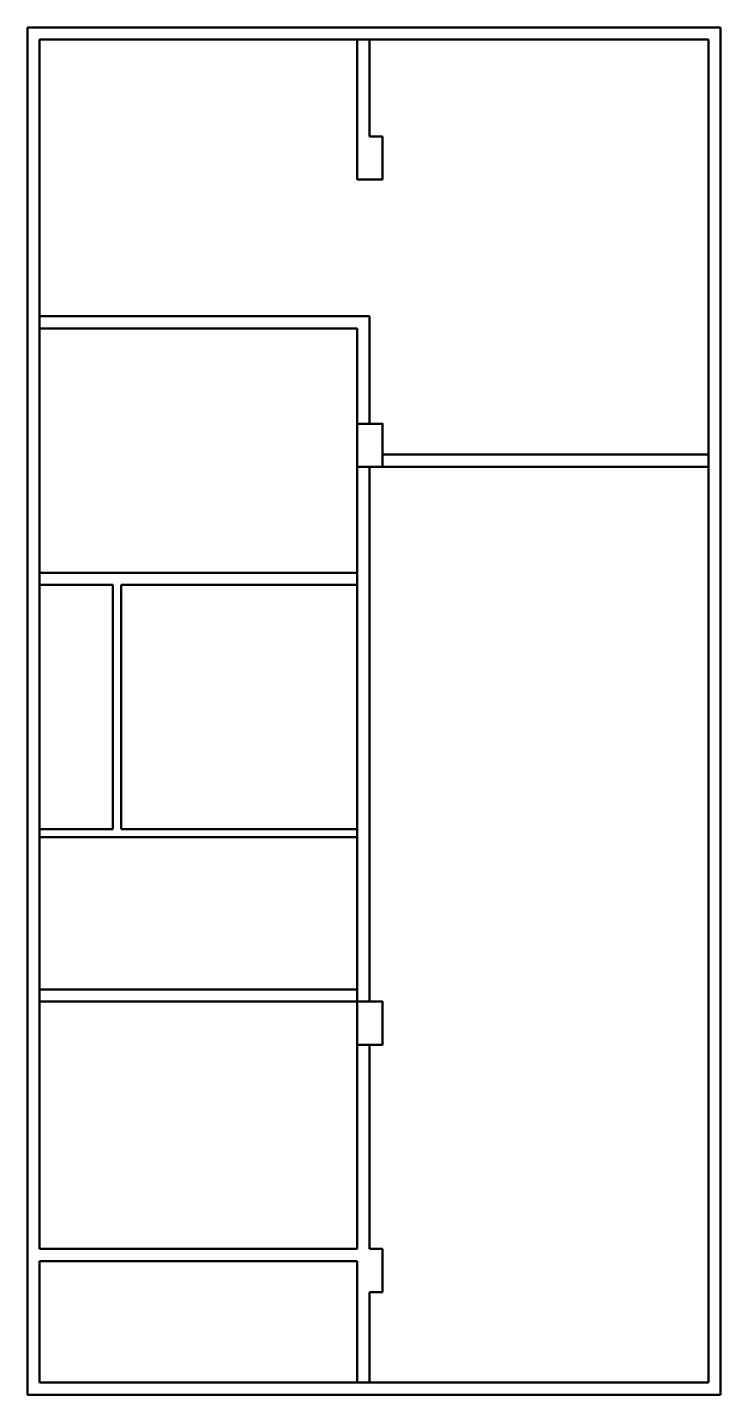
# Model space of a CAD drawing. Header units: inches. Extents: x -10121 to 9010, y 58067 to 62726.
# Drawn here: x -10121 to -9270, y 58593 to 60273 of the extents above; entities that cross this region are included whole.
import ezdxf

# ---------------------------------------------------------------- set-up
doc = ezdxf.new("R2010")
doc.units = ezdxf.units.IN
doc.layers.add('A-DUVAR 0.50', color=40, linetype='Continuous', lineweight=50)

msp = doc.modelspace()

# ---------------------------------------------------------------- linework, layer by layer
at = {"layer": 'A-DUVAR 0.50'}
for p, q in [((-10120.6, 58593), (-10120.6, 60273)), ((-10120.6, 60273), (-9269.6, 60273)), ((-9269.6, 58593), (-9269.6, 60273)), ((-10105.6, 60258), (-9284.6, 60258)), ((-10105.6, 58772), (-10105.6, 60258)), ((-9715.6, 60086), (-9715.6, 60258)), ((-9700.6, 60139), (-9700.6, 60258)), ((-9284.6, 58608), (-9284.6, 60258)), ((-9700.6, 60139), (-9684.6, 60139)), ((-9684.6, 60086), (-9684.6, 60139)), ((-9715.6, 60086), (-9684.6, 60086)), ((-9700.6, 59918), (-10105.6, 59918)), ((-9700.6, 59918), (-9700.6, 59786)), ((-9715.6, 59903), (-10105.6, 59903)), ((-9715.6, 59903), (-9715.6, 59786)), ((-9684.6, 59748), (-9284.6, 59748)), ((-9715.6, 59733), (-9715.6, 59076)), ((-9700.6, 59733), (-9700.6, 59076)), ((-9684.6, 59733), (-9284.6, 59733)), ((-9715.6, 59603), (-10105.6, 59603)), ((-10015.6, 59588), (-10105.6, 59588)), ((-10015.6, 59588), (-10015.6, 59288)), ((-9715.6, 59588), (-10005.6, 59588)), ((-10005.6, 59588), (-10005.6, 59288)), ((-10015.6, 59288), (-10105.6, 59288)), ((-9715.6, 59288), (-10005.6, 59288)), ((-9715.6, 59278), (-10105.6, 59278)), ((-9715.6, 59091), (-10105.6, 59091)), ((-9715.6, 59076), (-10105.6, 59076)), ((-9715.6, 59023), (-9715.6, 58772)), ((-9700.6, 59023), (-9700.6, 58772)), ((-9715.6, 58772), (-10105.6, 58772)), ((-9700.6, 58772), (-9684.6, 58772)), ((-9684.6, 58772), (-9684.6, 58719)), ((-10105.6, 58608), (-10105.6, 58757)), ((-9715.6, 58757), (-10105.6, 58757)), ((-9715.6, 58757), (-9715.6, 58608)), ((-9700.6, 58719), (-9684.6, 58719)), ((-9700.6, 58719), (-9700.6, 58608)), ((-10105.6, 58608), (-9284.6, 58608)), ((-10120.6, 58593), (-9269.6, 58593))]:
    msp.add_line(p, q, dxfattribs=at)
for points in [[(-9715.6, 59733), (-9684.6, 59733), (-9684.6, 59786), (-9715.6, 59786)], [(-9715.6, 59023), (-9684.6, 59023), (-9684.6, 59076), (-9715.6, 59076)]]:
    msp.add_lwpolyline(points, close=True, dxfattribs=at)

doc.saveas('drawing.dxf')
